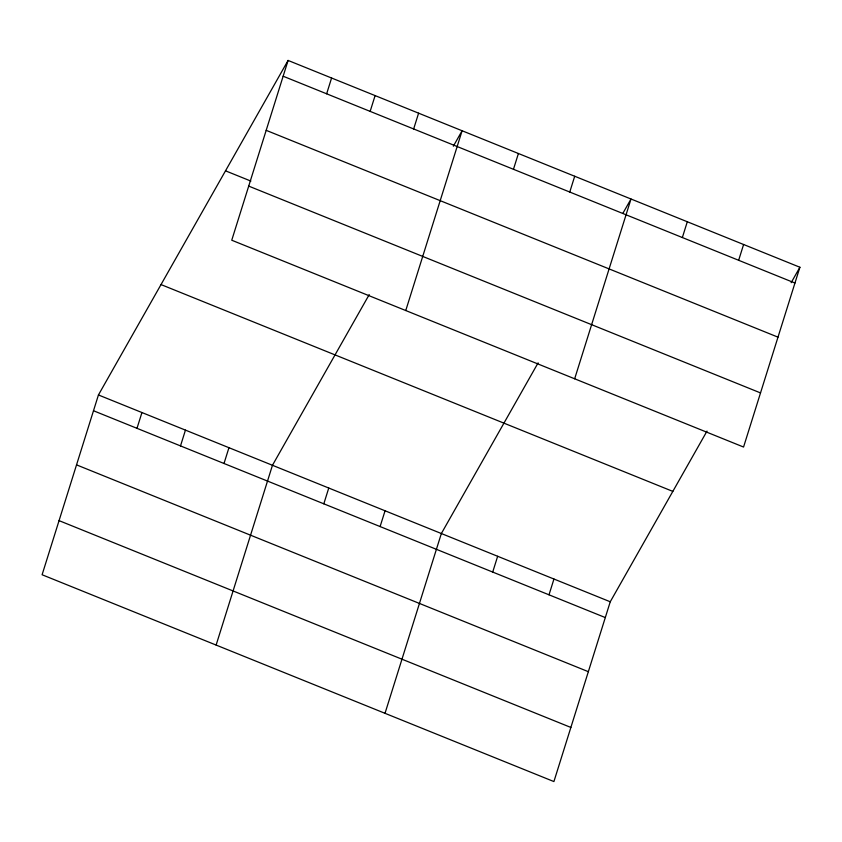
<?xml version="1.0" encoding="UTF-8"?>
<svg xmlns="http://www.w3.org/2000/svg" width="842" height="842" viewBox="0 0 842 842"><rect width="100%" height="100%" fill="white"/><g stroke="black" fill="none" stroke-linecap="round" stroke-linejoin="round"><path stroke-width="1.26" d="M288.09 60.435L231.75 240.223L743.56 447.039L799.9 267.251L288.09 60.435L98.44 394.961L42.1 574.749L553.91 781.565L610.25 601.777L707.006 431.104M136.993 428.325L141.94 412.548M180.504 445.913L185.45 430.125M326.643 93.799L331.59 78.011M224.004 463.489L228.95 447.702M370.154 111.376L375.1 95.599M216.12 645.067L272.461 465.279L369.217 294.605M413.654 128.963L418.6 113.175M323.812 503.821L328.759 488.034M405.76 310.54L462.1 130.752L453.343 146.213M380.11 526.566L385.057 510.778M513.462 169.284L518.409 153.507M385.015 713.311L441.355 533.533L538.112 362.86M569.76 192.039L574.707 176.252M492.707 572.065L497.654 556.278M574.665 378.784L631.005 199.007L622.869 213.352M549.005 594.81L553.952 579.033M682.357 237.539L687.304 221.751M738.655 260.283L743.602 244.506M791.143 282.712L799.9 267.251M283.144 76.222L794.953 283.038M266.188 130.342L777.997 337.158M225.509 170.831L250.884 181.083M248.706 186.103L760.515 392.919M161.022 284.575L672.832 491.391M98.44 394.961L610.25 601.777M93.494 410.749L605.303 617.565M76.538 464.868L588.347 671.684M59.056 520.63L570.865 727.446"/></g></svg>
